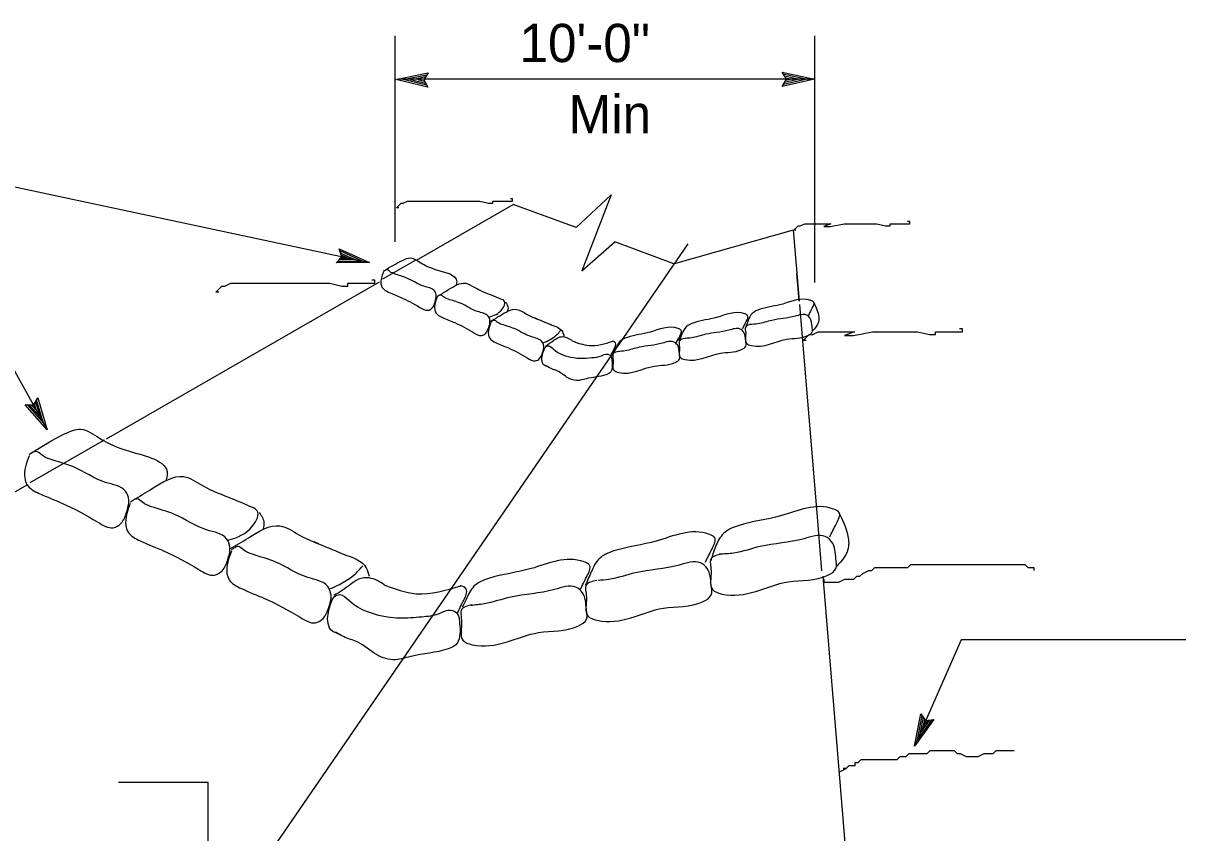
# Model space of a CAD drawing. Extents: x -894 to 866, y -476 to 714.
# Drawn here: x 334.8 to 547.3, y 13.1 to 161 of the extents above; entities that cross this region are included whole.
import ezdxf

# ---------------------------------------------------------------- set-up
doc = ezdxf.new("R2010")
doc.units = 0
for name, color, linetype in [('1 Control', 7, 'Continuous'), ('57 Undefined', 7, 'Continuous'), ('60 Nongeo Data', 7, 'Continuous'), ('63 Seal and Sig', 7, 'Continuous')]:
    doc.layers.add(name, color=color, linetype=linetype)

msp = doc.modelspace()

# ---------------------------------------------------------------- linework, layer by layer
at = {"layer": '1 Control'}
for points in [[(403.451, 127.3397), (403.0506, 127.3397), (403.451, 127.7389), (403.8506, 128.1381), (404.251, 128.1385), (405.051, 128.5373), (405.8514, 128.5377), (406.2506, 128.5377), (407.0514, 128.5377), (407.8514, 128.5377), (408.2514, 128.5377), (408.6514, 128.5373), (409.4514, 128.5377), (409.8514, 128.5377), (410.2518, 128.5373), (411.4518, 128.5377), (412.2521, 128.5377), (412.6518, 128.5373), (413.0521, 128.5377), (413.4521, 128.5377), (413.8514, 128.5373), (414.2521, 128.5377), (414.6521, 128.5377), (415.0517, 128.5377), (415.4521, 128.5377), (416.2521, 128.5377), (417.0525, 128.5373), (417.8525, 128.5377), (418.2525, 128.5377), (419.8529, 128.1385), (420.6529, 128.1381), (420.6529, 128.5377), (421.4529, 128.5377), (421.8529, 128.5373), (422.2529, 128.5373), (422.6529, 128.5377), (423.0529, 128.5377), (423.4533, 128.5377), (423.8533, 128.5377), (423.8533, 128.5377), (424.2529, 128.5377), (424.2533, 128.9373), (423.8533, 128.9373)], [(476.041, 123.2058), (475.641, 123.2058), (476.041, 123.6042), (476.441, 124.0042), (476.841, 124.0042), (477.641, 124.403), (478.441, 124.4034), (478.8418, 124.4034), (479.6414, 124.4034), (480.4418, 124.403), (480.8414, 124.4034), (481.2418, 124.403), (482.0418, 124.4034), (482.4418, 124.403), (481.141, 123.9027), (482.3406, 123.9027), (484.8418, 124.4034), (485.2426, 124.403), (485.6422, 124.4034), (486.0422, 124.4034), (486.4425, 124.4034), (486.8422, 124.4034), (487.2422, 124.4034), (487.6425, 124.4034), (488.0422, 124.4034), (488.8429, 124.4034), (489.6425, 124.4034), (490.4429, 124.4034), (490.8433, 124.403), (492.4425, 124.0042), (493.2433, 124.0042), (493.2433, 124.403), (494.0433, 124.4034), (494.4429, 124.403), (494.8437, 124.4034), (495.2433, 124.4034), (495.6433, 124.4034), (496.0433, 124.403), (496.4437, 124.4034), (496.4437, 124.4034), (496.8433, 124.403), (496.8437, 124.8034), (496.4437, 124.803)], [(370.5416, 111.9165), (369.9928, 111.9165), (370.5416, 112.4645), (371.09, 113.0121), (371.6388, 113.0125), (372.7365, 113.5602), (373.8341, 113.5602), (374.3825, 113.5602), (375.4806, 113.5602), (376.5778, 113.5602), (377.1266, 113.5602), (377.6754, 113.5602), (378.7727, 113.5602), (379.3215, 113.5602), (379.8703, 113.5602), (381.5168, 113.5602), (382.6144, 113.5602), (383.1632, 113.5602), (383.7117, 113.5602), (384.2605, 113.5602), (384.8093, 113.5602), (385.3585, 113.5602), (385.9065, 113.5602), (386.4553, 113.5602), (387.0046, 113.5602), (388.1018, 113.5602), (389.1994, 113.5602), (390.2971, 113.5602), (390.8459, 113.5602), (393.0404, 113.0125), (394.1384, 113.0121), (394.1384, 113.5602), (395.2356, 113.5602), (395.7845, 113.5602), (396.3333, 113.5602), (396.8821, 113.5602), (397.4309, 113.5602), (397.9797, 113.5602), (398.5286, 113.5602), (398.5286, 113.5602), (399.077, 113.5602), (399.0774, 114.1082), (398.5282, 114.1078)], [(477.9386, 103.0362), (477.3898, 103.0362), (477.9386, 103.5838), (478.4874, 104.1318), (479.0363, 104.1314), (480.1335, 104.6795), (481.2311, 104.6799), (481.7796, 104.6799), (482.8772, 104.6799), (483.9748, 104.6795), (484.5237, 104.6799), (485.0725, 104.6795), (486.1701, 104.6799), (486.7189, 104.6795), (484.9339, 103.9921), (486.5803, 103.9921), (490.0114, 104.6799), (490.5603, 104.6795), (491.1091, 104.6799), (491.6575, 104.6799), (492.2063, 104.6799), (492.7551, 104.6799), (493.304, 104.6799), (493.8528, 104.6799), (494.4012, 104.6799), (495.4992, 104.6799), (496.5961, 104.6799), (497.6941, 104.6799), (498.2429, 104.6795), (500.4378, 104.1318), (501.5354, 104.1318), (501.535, 104.6795), (502.6331, 104.6799), (503.1819, 104.6795), (503.7307, 104.6799), (504.2791, 104.6799), (504.8279, 104.6799), (505.3768, 104.6795), (505.9252, 104.6799), (505.9252, 104.6799), (506.474, 104.6795), (506.4744, 105.2279), (505.9252, 105.2275)], [(481.1426, 59.4138), (481.1426, 58.8662), (481.6914, 58.8662), (482.789, 58.8666), (483.8863, 58.8662), (484.9839, 59.4138), (485.5331, 59.4138), (486.0815, 59.4138), (486.6303, 59.4138), (487.1792, 59.9618), (487.7276, 59.9618), (488.2764, 60.5099), (489.374, 61.0579), (489.9229, 61.0579), (490.4717, 61.6059), (491.0205, 61.6059), (491.5693, 61.6063), (492.1181, 61.6063), (492.6669, 61.6059), (493.2154, 61.6063), (493.7642, 61.6059), (494.313, 61.6059), (494.8614, 61.6059), (495.4106, 61.6063), (495.9595, 61.6059), (496.5083, 61.6063), (497.0571, 62.154), (497.6055, 62.154), (498.7032, 62.154), (499.8008, 62.154), (500.3492, 62.154), (501.4468, 62.154), (503.0933, 62.154), (504.1909, 62.154), (504.7394, 62.154), (505.837, 62.154), (506.3858, 62.154), (506.9346, 62.154), (507.4831, 62.154), (508.0319, 62.154), (508.5811, 62.154), (509.1295, 62.154), (509.6787, 62.154), (511.3248, 62.154), (511.8732, 62.154), (514.0685, 62.154), (514.6173, 62.154), (515.7149, 62.154), (516.2637, 62.154), (516.8118, 62.154), (517.361, 62.154), (517.9098, 62.154), (518.4586, 61.6063), (519.007, 61.6059), (519.007, 61.6059), (519.5559, 61.6059), (519.5559, 61.0579)], [(484.1402, 24.3099), (485.2378, 24.8572), (484.689, 24.858), (485.2378, 24.8572), (485.7866, 25.406), (486.3355, 25.406), (486.8843, 25.406), (486.8843, 25.9536), (487.4331, 25.9536), (487.9815, 26.5017), (488.5303, 26.5017), (489.6276, 26.5017), (491.2744, 26.5017), (491.8229, 26.5017), (492.3717, 26.5017), (493.4693, 26.5017), (494.0181, 26.5013), (494.5669, 26.5017), (495.1154, 27.0497), (495.6642, 27.0497), (496.213, 27.0497), (496.7618, 27.5977), (497.8595, 27.5977), (498.9571, 27.5977), (500.0543, 27.5977), (500.6031, 28.1454), (501.7008, 28.1454), (502.2496, 28.1454), (503.3472, 28.1454), (504.4449, 28.1454), (504.9933, 28.1454), (505.5421, 27.5977), (506.0909, 27.5977), (507.1882, 27.0497), (507.737, 27.0497), (508.2858, 27.0497), (509.3834, 27.0497), (510.4811, 27.5977), (511.0299, 27.5977), (512.1271, 27.5977), (512.676, 28.1454), (513.2248, 28.1454), (513.7736, 28.1454), (514.8712, 28.1454), (515.4197, 28.1454), (515.9685, 28.1454), (515.9685, 28.1454)]]:
    msp.add_lwpolyline(points, dxfattribs=at)
at = {"layer": '57 Undefined'}
for p, q in [((479.4528, 158.7498), (479.45, 113.6692)), ((402.8789, 150.7892), (408.8092, 151.9805)), ((404.2474, 150.7656), (408.5711, 151.6317)), ((405.5978, 150.7333), (408.3899, 151.2939)), ((406.9569, 150.705), (408.1514, 150.9447)), ((408.8092, 151.9805), (407.9959, 150.6876)), ((408.8092, 151.9805), (408.8092, 151.9805)), ((474.3075, 150.818), (473.5205, 152.1372)), ((473.5205, 152.1372), (473.5205, 152.1372)), ((473.5205, 152.1372), (479.4256, 150.8168)), ((473.7335, 151.7865), (478.0674, 150.8176)), ((473.9638, 151.4325), (476.7063, 150.8191)), ((474.1371, 151.0916), (475.3465, 150.8207)), ((408.7569, 149.353), (402.8789, 150.7892)), ((402.8789, 150.7892), (402.8789, 150.7892)), ((479.452, 150.8164), (403.2663, 150.8207)), ((408.5506, 149.7077), (404.2368, 150.7617)), ((408.3277, 150.066), (405.5978, 150.7333)), ((408.1612, 150.4105), (406.9569, 150.705)), ((407.9959, 150.6876), (408.7569, 149.353)), ((408.7569, 149.353), (408.7569, 149.353)), ((473.5197, 149.5089), (474.3075, 150.818)), ((479.4256, 150.8168), (473.5197, 149.5089)), ((473.5197, 149.5089), (473.5197, 149.5089)), ((478.0567, 150.8136), (473.7512, 149.8624)), ((476.7063, 150.8191), (473.9256, 150.2038)), ((475.3465, 150.8207), (474.1567, 150.5577)), ((479.4256, 150.8168), (479.4256, 150.8168)), ((311.9874, 135.6731), (339.148, 86.7681)), ((311.9874, 135.6731), (398.0636, 117.3038)), ((278.4363, -138.1941), (456.3395, 120.7294)), ((392.5632, 119.8263), (392.5632, 119.8263)), ((392.0152, 117.2562), (392.0152, 117.2562)), ((398.0636, 117.3038), (398.0636, 117.3038)), ((337.4338, 92.5712), (337.4338, 92.5712)), ((335.1366, 91.2952), (335.1366, 91.2952)), ((339.148, 86.7681), (339.148, 86.7681)), ((497.6976, 28.9099), (498.8752, 34.843)), ((498.2453, 30.1646), (499.1059, 34.4894)), ((498.7937, 31.3989), (499.348, 34.1922)), ((498.8752, 34.843), (498.8752, 34.843)), ((498.8752, 34.843), (499.7567, 33.5957)), ((501.2811, 33.7859), (497.6976, 28.9099)), ((500.8748, 33.7316), (498.2445, 30.1532)), ((500.4583, 33.6635), (498.7937, 31.3989)), ((499.3417, 32.643), (499.5787, 33.8383)), ((500.076, 33.6418), (499.3417, 32.643)), ((499.7567, 33.5957), (501.2811, 33.7859)), ((501.2811, 33.7859), (501.2811, 33.7859)), ((497.6976, 28.9099), (497.6976, 28.9099))]:
    msp.add_line(p, q, dxfattribs=at)
for points in [[(392.5632, 119.8263), (398.0636, 117.3038), (392.0144, 117.2558), (392.2931, 117.5535), (396.7238, 117.5861), (392.6947, 119.4405), (392.8254, 119.0562), (395.4045, 117.8731), (392.5711, 117.8507), (392.8494, 118.1483), (394.075, 118.1582), (392.9565, 118.6712), (393.0581, 118.372), (392.0144, 117.2558), (393.0581, 118.372)], [(337.4338, 92.5712), (339.148, 86.7681), (335.1358, 91.2952), (335.5432, 91.2811), (338.4802, 87.9634), (337.2295, 92.2189), (337.0255, 91.8673), (337.8295, 89.146), (335.9499, 91.2669), (336.3574, 91.2527), (337.1704, 90.3358), (336.8216, 91.5153), (336.6633, 91.2425), (335.1358, 91.2952), (336.6633, 91.2425)]]:
    msp.add_lwpolyline(points, close=True, dxfattribs=at)
at = {"layer": '60 Nongeo Data'}
for p, q in [((406.6498, 117.759), (424.3568, 127.9349)), ((453.6485, 117.105), (475.5847, 123.2987)), ((476.665, 110.2783), (475.5847, 123.2987)), ((400.5474, 114.3279), (406.4907, 117.7428)), ((476.6339, 110.3086), (476.2209, 115.2932)), ((350.0027, 85.083), (399.9167, 113.7653)), ((477.2485, 103.6539), (476.7493, 109.6665)), ((428.2722, 107.2424), (428.7226, 107.0263)), ((479.8516, 72.2972), (477.2485, 103.6539)), ((336.0413, 77.1126), (349.6405, 84.9271)), ((240.5115, 22.1312), (335.5011, 76.7122)), ((480.791, 60.9835), (479.8516, 72.2972)), ((387.9223, 66.341), (388.7695, 65.9347)), ((486.1292, -1.7254), (481.0032, 60.0181))]:
    msp.add_line(p, q, dxfattribs=at)
for points in [[(435.8541, 123.6971), (442.2749, 129.681), (436.9332, 115.8109), (442.9127, 121.0956)], [(435.8541, 123.6971), (424.3568, 127.9349)], [(453.7426, 117.1035), (442.9127, 121.0956)]]:
    msp.add_lwpolyline(points, dxfattribs=at)
for points in [[(400.7911, 115.8247), (404.1069, 117.7153), (405.6124, 118.1444), (407.4403, 117.2857), (410.3439, 115.9979), (414.0222, 113.7924), (413.9332, 113.2239)], [(400.6096, 115.555), (400.1797, 113.4086), (400.3943, 112.7649), (401.5774, 111.9062), (403.8356, 110.9405), (407.2766, 109.1161), (408.7821, 108.5795), (409.5348, 109.0086), (410.0722, 110.0818), (410.2876, 111.2621), (409.9647, 112.1208), (408.0293, 112.9794), (404.9108, 114.4818), (402.653, 115.233), (401.7923, 115.6625), (401.2545, 115.9846), (400.9325, 115.8767), (400.6096, 115.6625)], [(410.7596, 111.2905), (412.5584, 112.3798), (415.6163, 113.5346), (417.4443, 112.6763), (420.3474, 111.3885), (422.0171, 110.6834)], [(410.4333, 110.9405), (410.0033, 108.794), (410.2187, 108.1499), (411.4018, 107.2917), (413.6596, 106.3255), (417.1006, 104.5015), (418.6061, 103.9649), (419.3588, 104.394), (419.8962, 105.4673), (420.1116, 106.6476), (419.7887, 107.5062), (417.8533, 108.3649), (414.7348, 109.8672), (412.4766, 110.6184), (411.6163, 111.0476), (411.0789, 111.3696), (410.7561, 111.2625), (410.4333, 111.0476)], [(419.9175, 107.3566), (422.3525, 108.7739), (422.773, 110.2157), (421.9919, 110.6653)], [(478.3934, 107.6932), (479.0386, 108.981), (479.2969, 110.0546), (478.7804, 110.3763), (473.619, 109.7326), (469.4898, 108.7665), (468.0701, 108.0153), (467.2961, 106.7275), (466.8237, 105.3531)], [(420.1171, 106.5098), (421.9159, 107.5995), (424.9742, 108.7543), (426.8017, 107.8956), (429.7053, 106.6078), (431.3749, 105.9027)], [(422.9635, 110.044), (423.4194, 109.0515), (423.3305, 108.4826)], [(466.3111, 105.2436), (466.9564, 106.5318), (467.2146, 107.605), (466.6985, 107.9267), (461.5371, 107.283), (457.4076, 106.3169), (455.9883, 105.5657), (455.2143, 104.2783), (454.6383, 102.9704)], [(479.1882, 110.2082), (480.1563, 107.7397), (480.1563, 106.4519), (479.0811, 104.8421)], [(420.2576, 106.3133), (419.8277, 104.1669), (420.0427, 103.5232), (421.2254, 102.6645), (423.4836, 101.6988), (426.9246, 99.874), (428.4301, 99.3373), (429.1828, 99.7669), (429.7206, 100.8401), (429.9352, 102.0204), (429.6127, 102.8791), (427.6773, 103.7377), (424.5588, 105.2401), (422.3006, 105.9913), (421.4403, 106.4204), (420.9029, 106.7424), (420.5801, 106.635), (420.2576, 106.4204)], [(467.8922, 105.9995), (466.8599, 105.5704), (466.8599, 104.3897), (466.989, 102.5653), (467.8922, 102.1362), (474.3441, 103.3169), (478.2154, 103.9606), (478.9894, 104.6047), (478.9894, 105.5704), (478.6024, 107.1798), (477.9575, 107.7169), (475.8926, 107.5019), (471.6347, 106.7507), (469.0536, 106.1066), (467.6343, 105.9995)], [(429.7206, 102.594), (432.3017, 104.096), (433.0175, 104.8877)], [(431.1163, 105.9901), (433.3576, 104.6885), (433.6383, 103.8578)], [(454.1489, 102.5633), (454.7942, 103.8511), (455.0521, 104.9239), (454.5363, 105.246), (449.3745, 104.6023), (445.2454, 103.6365), (443.8261, 102.885), (443.0517, 101.5972), (442.6647, 100.846)], [(455.7737, 103.4421), (454.7414, 103.0125), (454.7414, 101.8322), (454.8706, 100.0078), (455.7737, 99.5787), (462.2257, 100.7594), (466.0969, 101.4027), (466.8709, 102.0468), (466.8709, 103.0125), (466.4839, 104.6224), (465.8387, 105.159), (463.7741, 104.9444), (459.5158, 104.1932), (456.9351, 103.5491), (455.882, 103.4444)], [(430.7934, 98.2129), (429.9332, 98.6421), (429.6104, 99.5007), (429.9332, 101.2181), (430.256, 101.8618), (430.7934, 102.0763), (431.6537, 101.5401), (435.4171, 99.9299), (436.6001, 99.8228), (438.7505, 99.9299), (440.4714, 100.2519), (441.5466, 100.574), (442.1918, 100.2519), (442.4068, 99.5007), (442.2993, 97.5688), (442.1918, 97.3547), (441.3316, 96.8177), (437.6753, 96.0665), (435.9552, 95.7448), (434.1269, 96.3885), (432.2986, 97.5688), (431.6537, 97.7838), (430.3631, 98.4275)], [(435.11, 103.0354), (433.6553, 103.6952), (432.597, 103.5633), (431.8033, 103.0354), (430.2167, 101.9791)], [(435.0915, 103.0129), (438.2159, 102.1602), (442.5324, 102.931)], [(442.2056, 100.2405), (442.823, 101.5421), (443.058, 102.6208), (442.5348, 102.931), (442.4883, 102.9303)], [(443.6552, 101.0736), (442.623, 100.6444), (442.623, 99.4641), (442.7521, 97.6397), (443.6552, 97.2106), (450.1072, 98.3909), (453.978, 99.035), (454.7525, 99.6787), (454.7525, 100.6444), (454.3654, 102.2543), (453.7206, 102.7909), (451.6552, 102.5763), (447.3977, 101.8247), (444.8166, 101.1814), (443.5186, 101.0169)], [(336.2117, 82.4897), (342.4511, 86.0472), (345.2842, 86.8547), (348.7235, 85.2393), (354.1869, 82.8161), (361.1082, 78.6657), (360.9412, 77.5957)], [(335.8704, 81.9823), (335.061, 77.9437), (335.4653, 76.7323), (337.6917, 75.1169), (341.9405, 73.2992), (348.4153, 69.8661), (351.2479, 68.8563), (352.6645, 69.6646), (353.6759, 71.6839), (354.081, 73.9051), (353.4735, 75.5205), (349.8318, 77.1362), (343.9637, 79.9634), (339.7145, 81.3768), (338.096, 82.1846), (337.0842, 82.7901), (336.4771, 82.5882), (335.8704, 82.1846)], [(354.9688, 73.9579), (358.3538, 76.0079), (364.1078, 78.1807), (367.5475, 76.5657), (373.0105, 74.1421), (376.1522, 72.8154)], [(354.3554, 73.2996), (353.5468, 69.2602), (353.9511, 68.0488), (356.1771, 66.4335), (360.4259, 64.6158), (366.9011, 61.1831), (369.7337, 60.1736), (371.1499, 60.9815), (372.1617, 63.0004), (372.5664, 65.2217), (371.9593, 66.8374), (368.3172, 68.4528), (362.4491, 71.2799), (358.2003, 72.6937), (356.5814, 73.5012), (355.57, 74.1067), (354.9625, 73.9055), (354.3554, 73.5012)], [(372.201, 66.5555), (376.7829, 69.2228), (377.5743, 71.9354), (376.1046, 72.7819)], [(482.2343, 67.1894), (483.4481, 69.6126), (483.9339, 71.6319), (482.9622, 72.2378), (473.2504, 71.0264), (465.4804, 69.2087), (462.8095, 67.7953), (461.3528, 65.3721), (460.4643, 62.7862)], [(377.9329, 71.6126), (378.7908, 69.7445), (378.6239, 68.6744)], [(483.73, 71.9213), (485.5512, 67.2764), (485.5512, 64.8532), (483.528, 61.824)], [(372.5774, 64.9626), (375.9621, 67.0126), (381.716, 69.1854), (385.1553, 67.5701), (390.6187, 65.1469), (393.7604, 63.8201)], [(459.4993, 62.5799), (460.7135, 65.0036), (461.1993, 67.0228), (460.2276, 67.6287), (450.5155, 66.4169), (442.7454, 64.5996), (440.0745, 63.1862), (438.6182, 60.763), (437.5344, 58.3024)], [(462.4741, 64.002), (460.5316, 63.1945), (460.5316, 60.9732), (460.7745, 57.5406), (462.4741, 56.7327), (474.6146, 58.954), (481.8989, 60.1654), (483.3559, 61.3772), (483.3559, 63.1945), (482.6272, 66.2232), (481.4134, 67.2331), (477.5284, 66.8291), (469.5158, 65.4158), (464.6595, 64.2043), (461.9887, 64.002)], [(372.8412, 64.5925), (372.0318, 60.554), (372.4365, 59.3422), (374.6625, 57.7268), (378.9113, 55.9091), (385.3865, 52.476), (388.2191, 51.4666), (389.6357, 52.2744), (390.6475, 54.2933), (391.0518, 56.515), (390.4447, 58.1303), (386.8026, 59.7461), (380.9345, 62.5732), (376.6857, 63.987), (375.0672, 64.7941), (374.0554, 65.4), (373.4483, 65.198), (372.8412, 64.7941)], [(393.2738, 63.9839), (397.4915, 61.5358), (398.0199, 59.9725)], [(436.6139, 57.5362), (437.8277, 59.9595), (438.3135, 61.9788), (437.3423, 62.5847), (427.6301, 61.3729), (419.86, 59.5555), (417.1895, 58.1418), (415.7325, 55.7185), (415.0037, 54.3052)], [(390.6479, 57.5937), (395.5041, 60.4205), (396.8514, 61.9103)], [(439.671, 59.1894), (437.7285, 58.3819), (437.7285, 56.1607), (437.9714, 52.728), (439.671, 51.9201), (451.8115, 54.1414), (459.0958, 55.3528), (460.5528, 56.5646), (460.5528, 58.3819), (459.8241, 61.4106), (458.6103, 62.4205), (454.7249, 62.0169), (446.7131, 60.6028), (441.8564, 59.3918), (439.8749, 59.1945)], [(400.7888, 58.424), (398.0514, 59.6662), (396.0604, 59.4177), (394.5671, 58.424), (391.5809, 56.4374)], [(400.7537, 58.3823), (406.6325, 56.778), (414.7553, 58.2288)], [(414.1407, 53.1658), (415.3017, 55.6146), (415.7443, 57.6441), (414.76, 58.2288), (414.6722, 58.2268)], [(416.8683, 54.7335), (414.9254, 53.926), (414.9254, 51.7044), (415.1687, 48.2717), (416.8683, 47.4642), (429.0084, 49.6855), (436.2926, 50.8969), (437.7497, 52.1083), (437.7497, 53.926), (437.0214, 56.9548), (435.8076, 57.9646), (431.9222, 57.5607), (423.91, 56.1469), (419.0537, 54.9359), (416.6108, 54.6268)], [(392.6664, 49.3504), (391.0475, 50.1579), (390.4404, 51.7737), (391.0475, 55.0048), (391.6545, 56.2162), (392.6664, 56.6201), (394.2849, 55.6107), (401.3667, 52.5815), (403.5923, 52.3792), (407.6396, 52.5815), (410.877, 53.187), (412.9002, 53.7929), (414.1143, 53.187), (414.5187, 51.7737), (414.3167, 48.139), (414.1143, 47.7351), (412.4955, 46.7252), (405.6159, 45.3119), (402.3789, 44.706), (398.9388, 45.9174), (395.499, 48.139), (394.2849, 48.5426), (391.8569, 49.7544)]]:
    msp.add_spline(points, degree=3, dxfattribs=at)
at = {"layer": '63 Seal and Sig'}
for p, q in [((402.7285, 158.7723), (402.7266, 121.0861)), ((506.2496, 48.328), (497.6976, 28.9099)), ((547.3054, 48.326), (506.2496, 48.328)), ((368.6184, 22.3005), (352.1868, 22.3014)), ((368.6184, -23.4829), (368.6184, 22.3005))]:
    msp.add_line(p, q, dxfattribs=at)

# ---------------------------------------------------------------- texts
at = {"layer": '57 Undefined'}
for s, p in [('10\'-0"', (425.5169, 153.9447)), ('Min', (434.4865, 140.9447))]:
    msp.add_text(s, height=7, dxfattribs=at).set_placement(p)

doc.saveas('drawing.dxf')
